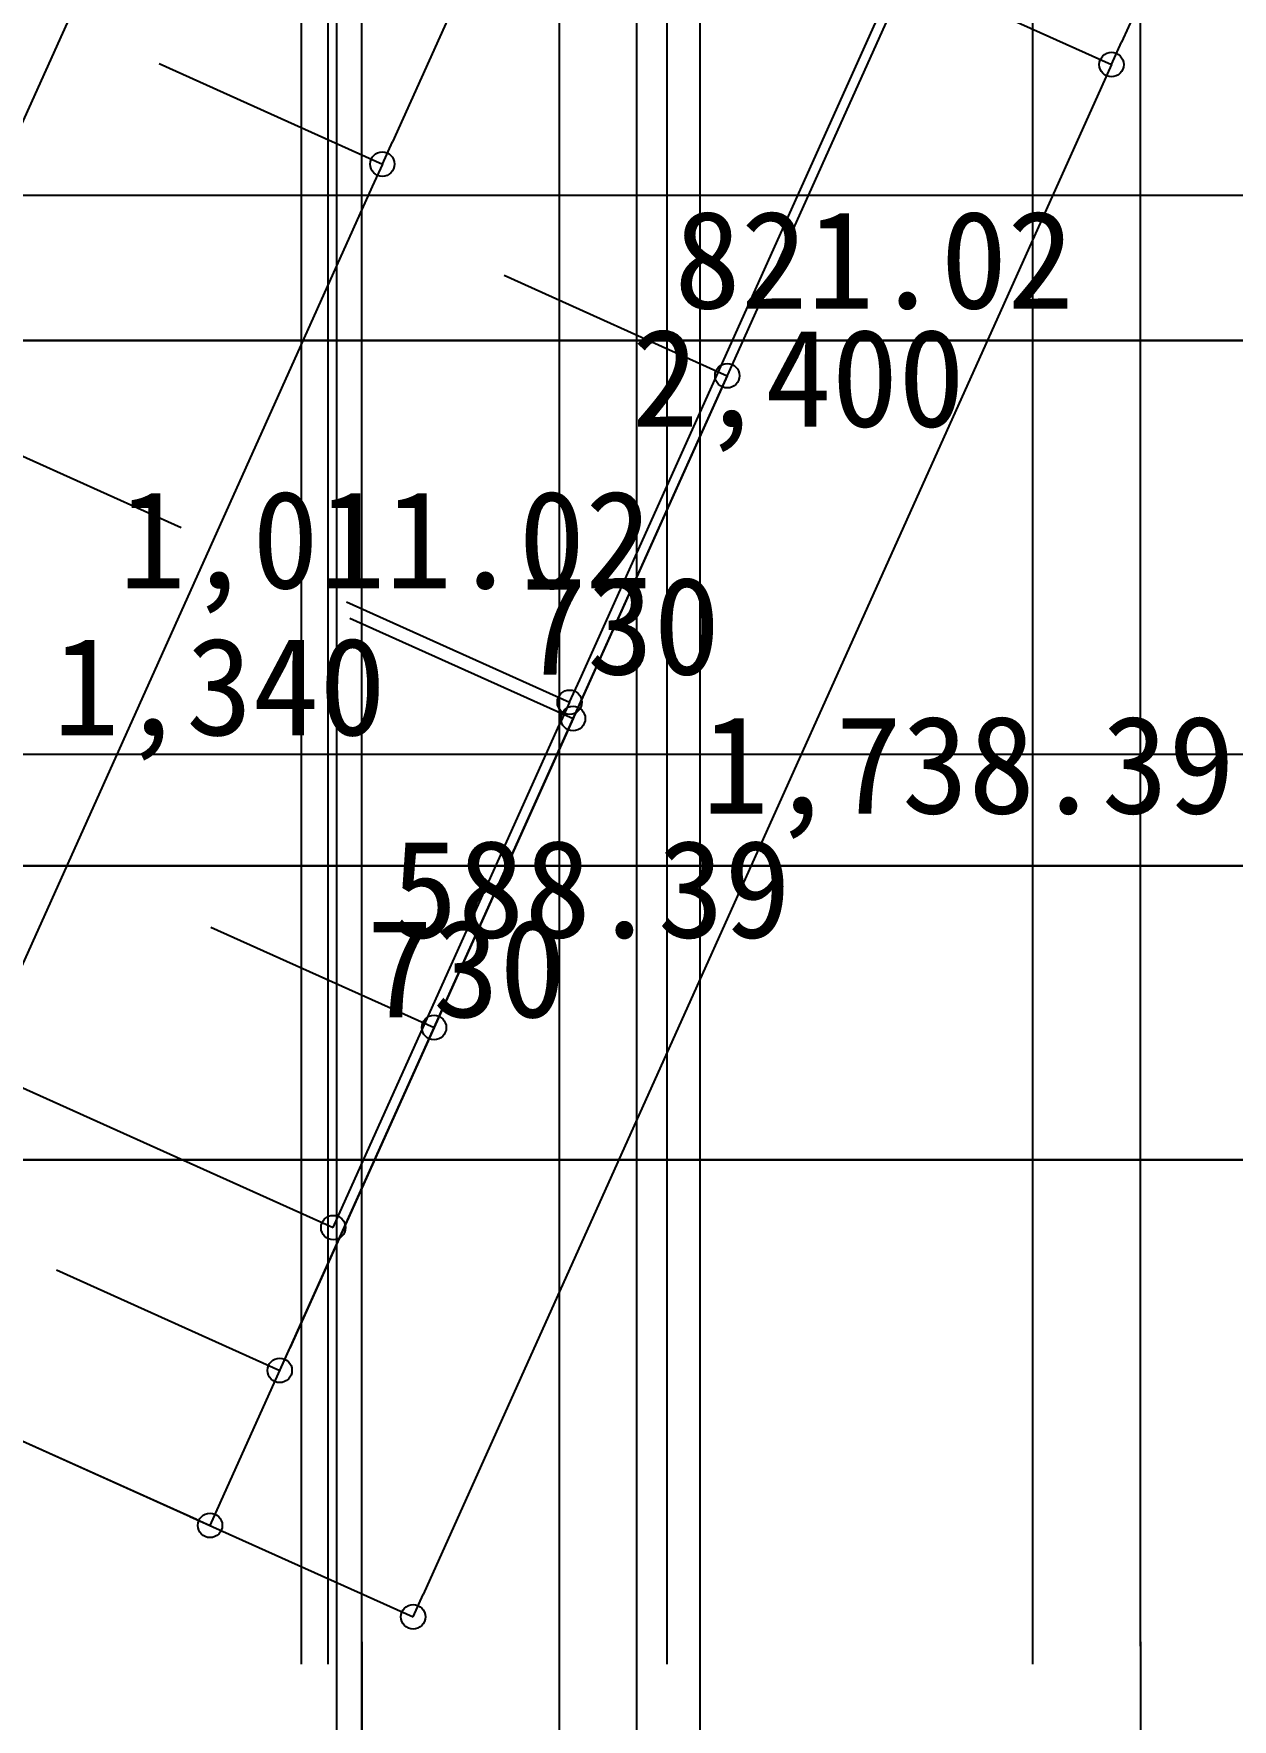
# Model space of a CAD drawing. Header units: metres. Extents: x 10861 to 26950, y 7268 to 22901.
# Drawn here: x 20422 to 21646, y 9954 to 11675 of the extents above; entities that cross this region are included whole.
import ezdxf

# ---------------------------------------------------------------- set-up
doc = ezdxf.new("R2010")
doc.units = ezdxf.units.M

msp = doc.modelspace()

# ---------------------------------------------------------------- linework, layer by layer
at = {"layer": 'GLID'}
for p, q in [((20695.8, 10010), (20695.8, 22205)), ((20695.8, 10010), (20695.8, 22205)), ((20695.8, 10010), (20695.8, 22205)), ((20723, 10010), (20723, 22205)), ((20723, 10010), (20723, 22205)), ((20723, 10010), (20723, 22205)), ((20757.4, 9858.3), (20757.4, 22205)), ((20757.4, 9858.3), (20757.4, 22205)), ((20757.4, 9858.3), (20757.4, 22205)), ((20959.2, 9325), (20959.2, 22205)), ((20959.2, 9325), (20959.2, 22205)), ((20959.2, 9325), (20959.2, 22205)), ((21038.1, 9325), (21038.1, 22205)), ((21038.1, 9325), (21038.1, 22205)), ((21038.1, 9325), (21038.1, 22205)), ((21069.2, 10010), (21069.2, 22205)), ((21069.2, 10010), (21069.2, 22205)), ((21069.2, 10010), (21069.2, 22205)), ((21102.9, 9325), (21102.9, 22205)), ((21102.9, 9325), (21102.9, 22205)), ((21102.9, 9325), (21102.9, 22205)), ((21442.7, 10010), (21442.7, 22205)), ((21442.7, 10010), (21442.7, 22205)), ((21442.7, 10010), (21442.7, 22205)), ((13514.7, 11510), (24358.1, 11510)), ((13514.7, 11510), (24358.1, 11510)), ((13514.7, 11510), (24358.1, 11510)), ((13514.7, 11361.6), (24358.1, 11361.6)), ((13514.7, 11361.6), (24358.1, 11361.6)), ((13514.7, 11361.6), (24358.1, 11361.6)), ((13514.7, 10939.3), (24358.1, 10939.3)), ((13514.7, 10939.3), (24358.1, 10939.3)), ((13514.7, 10939.3), (24358.1, 10939.3)), ((13514.7, 10825), (24358.1, 10825)), ((13514.7, 10825), (24358.1, 10825)), ((13514.7, 10825), (24358.1, 10825)), ((13514.7, 10525), (24358.1, 10525)), ((13514.7, 10525), (24358.1, 10525)), ((13514.7, 10525), (24358.1, 10525))]:
    msp.add_line(p, q, dxfattribs=at)
at = {"layer": 'データ 001_1F'}
for p, q in [((22579.8, 13991.7), (21533.4, 11666.3)), ((20731.6, 12656.4), (20731.6, 7735)), ((21141.5, 12348.8), (20788.6, 11564.6)), ((21141.5, 12348.8), (20788.6, 11564.6)), ((20612.6, 10174.4), (21576.9, 12317.4)), ((18912.8, 11917.8), (20572.8, 11170.8)), ((21295.2, 11746.1), (21523.1, 11643.5)), ((20979.9, 11015), (21296.3, 11718.2)), ((21523.1, 11643.5), (21533.4, 11666.3)), ((20550.3, 11644.4), (20778.3, 11541.8)), ((20550.3, 11644.4), (20550.3, 11644.4)), ((20550.3, 11644.4), (20550.3, 11644.4)), ((20550.3, 11644.4), (20550.3, 11644.4)), ((20550.3, 11644.4), (20778.3, 11541.8)), ((20550.3, 11644.4), (20550.3, 11644.4)), ((21523.1, 11643.5), (21512.9, 11620.7)), ((21523.1, 11643.5), (21523.1, 11643.5)), ((21512.9, 11620.7), (20820, 10081)), ((20778.3, 11541.8), (20788.6, 11564.6)), ((20778.3, 11541.8), (20788.6, 11564.6)), ((20778.3, 11541.8), (20768, 11519)), ((20778.3, 11541.8), (20768, 11519)), ((20778.3, 11541.8), (20778.3, 11541.8)), ((20778.3, 11541.8), (20778.3, 11541.8)), ((20768, 11519), (20238.7, 10342.6)), ((20768, 11519), (20373.7, 10642.6)), ((23123.2, 11361.6), (19710.7, 11361.6)), ((20741.7, 11094.8), (20969.6, 10992.2)), ((20741.7, 11094.8), (20741.7, 11094.8)), ((20741.7, 11094.8), (20741.7, 11094.8)), ((20969.6, 10992.2), (20979.9, 11015)), ((20969.6, 10992.2), (20959.4, 10969.4)), ((20969.6, 10992.2), (20969.6, 10992.2)), ((20738.4, 10478.5), (20959.4, 10969.4)), ((19600.9, 10962.9), (20500.2, 10558.3)), ((26162.5, 10825), (11375, 10825)), ((20500.2, 10558.3), (20728.2, 10455.7)), ((20500.2, 10558.3), (20500.2, 10558.3)), ((20728.2, 10455.7), (20738.4, 10478.5)), ((20374.3, 10254.2), (20602.3, 10151.6)), ((20602.3, 10151.6), (20612.6, 10174.4)), ((20581.8, 10160.8), (20809.8, 10058.2)), ((20581.8, 10160.8), (20581.8, 10160.8)), ((20809.8, 10058.2), (20820, 10081)), ((20809.8, 10058.2), (20809.8, 10058.2)), ((20757.3, 10032.5), (20757.3, 10032.5)), ((20757.3, 10032.5), (20757.3, 9782.5)), ((20757.3, 10032.5), (20757.3, 10032.5)), ((21552.8, 10032.5), (21552.8, 10032.5)), ((21552.8, 10032.5), (21552.8, 9782.5)), ((21552.8, 10032.5), (21552.8, 10032.5))]:
    msp.add_line(p, q, dxfattribs=at)
for centre in [(21523.1, 11643.5), (21523.1, 11643.5), (20778.3, 11541.8), (20778.3, 11541.8), (20778.3, 11541.8), (20778.3, 11541.8), (20969.6, 10992.2), (20969.6, 10992.2), (20728.2, 10455.7), (20602.3, 10151.6), (20809.8, 10058.2)]:
    msp.add_circle(centre, 12.5, dxfattribs=at)
at = {"layer": 'データ 001_2F'}
for p, q in [((21552.8, 10028.3), (21552.8, 14636.4)), ((22579.8, 13991.7), (21533.4, 11666.3)), ((20757.3, 9996.8), (20757.3, 13035.1)), ((21141.5, 12348.8), (20788.6, 11564.6)), ((20612.6, 10174.4), (21576.9, 12317.4)), ((21295.2, 11746.1), (21523.1, 11643.5)), ((21523.1, 11643.5), (21533.4, 11666.3)), ((20550.3, 11644.4), (20550.3, 11644.4)), ((20550.3, 11644.4), (20778.3, 11541.8)), ((20550.3, 11644.4), (20550.3, 11644.4)), ((21523.1, 11643.5), (21512.9, 11620.7)), ((21523.1, 11643.5), (21523.1, 11643.5)), ((21512.9, 11620.7), (20820, 10081)), ((20778.3, 11541.8), (20788.6, 11564.6)), ((20778.3, 11541.8), (20768, 11519)), ((20778.3, 11541.8), (20778.3, 11541.8)), ((20768, 11519), (20238.7, 10342.6)), ((19288.7, 10742.7), (20588.5, 10157.8)), ((26162.5, 10525), (11375, 10525)), ((20374.3, 10254.2), (20602.3, 10151.6)), ((20602.3, 10151.6), (20612.6, 10174.4)), ((20581.8, 10160.8), (20809.8, 10058.2)), ((20581.8, 10160.8), (20581.8, 10160.8)), ((20809.8, 10058.2), (20820, 10081)), ((20809.8, 10058.2), (20809.8, 10058.2)), ((20757.3, 10032.5), (20757.3, 10032.5)), ((20757.3, 10032.5), (20757.3, 9782.5)), ((20757.3, 10032.5), (20757.3, 10032.5)), ((21552.8, 10032.5), (21552.8, 10032.5)), ((21552.8, 10032.5), (21552.8, 9782.5)), ((21552.8, 10032.5), (21552.8, 10032.5))]:
    msp.add_line(p, q, dxfattribs=at)
for centre in [(21523.1, 11643.5), (21523.1, 11643.5), (20778.3, 11541.8), (20778.3, 11541.8), (20602.3, 10151.6), (20809.8, 10058.2)]:
    msp.add_circle(centre, 12.5, dxfattribs=at)
at = {"layer": '建具(金属窓)_1F'}
for p, q in [((20902.7, 11428.3), (21130.6, 11325.7)), ((20902.7, 11428.3), (20902.7, 11428.3)), ((21130.6, 11325.7), (21120.4, 11302.9)), ((21120.4, 11302.9), (20841.3, 10682.8)), ((20603.1, 10762.6), (20831.1, 10660)), ((20603.1, 10762.6), (20603.1, 10762.6)), ((20831.1, 10660), (20841.3, 10682.8)), ((20831.1, 10660), (20831.1, 10660))]:
    msp.add_line(p, q, dxfattribs=at)
for centre in [(21130.6, 11325.7), (20831.1, 10660)]:
    msp.add_circle(centre, 12.5, dxfattribs=at)
at = {"layer": '建具(金属窓)_2F'}
for p, q in [((20745.1, 11078.2), (20973.1, 10975.6)), ((20745.1, 11078.2), (20745.1, 11078.2)), ((20973.1, 10975.6), (20962.9, 10952.8)), ((20962.9, 10952.8), (20683.8, 10332.7)), ((20445.6, 10412.5), (20673.5, 10309.9)), ((20445.6, 10412.5), (20445.6, 10412.5)), ((20673.5, 10309.9), (20683.8, 10332.7)), ((20673.5, 10309.9), (20673.5, 10309.9))]:
    msp.add_line(p, q, dxfattribs=at)
for centre in [(20973.1, 10975.6), (20673.5, 10309.9)]:
    msp.add_circle(centre, 12.5, dxfattribs=at)
at = {"layer": '部屋_1F'}
msp.add_line((19069.8, 8614.6), (24901.7, 21530), dxfattribs=at)
at = {"layer": '部屋_2F'}
msp.add_line((19069.8, 8614.6), (24901.7, 21530), dxfattribs=at)

# ---------------------------------------------------------------- texts
at = {"layer": 'データ 001_1F'}
for s, p in [('821.02', (21076.5, 11394.3)), ('2,400', (21033.2, 11273.6)), ('1,011.02', (20509.3, 11108.5)), ('1,340', (20441.8, 10958.5)), ('1,738.39', (21104.9, 10878.5)), ('588.39', (20787.4, 10751.7))]:
    msp.add_text(s, height=100, dxfattribs=at).set_placement(p)
at = {"layer": 'データ 001_2F'}
for s, p in [('2,400', (21033.2, 11273.6)), ('1,340', (20441.8, 10958.5)), ('1,738.39', (21104.9, 10878.6))]:
    msp.add_text(s, height=100, dxfattribs=at).set_placement(p)
at = {"layer": '建具(金属窓)_1F'}
msp.add_text('730', height=100, dxfattribs=at).set_placement((20919.3, 11020.5))
at = {"layer": '建具(金属窓)_2F'}
msp.add_text('730', height=100, dxfattribs=at).set_placement((20761.8, 10670.5))

doc.saveas('drawing.dxf')
